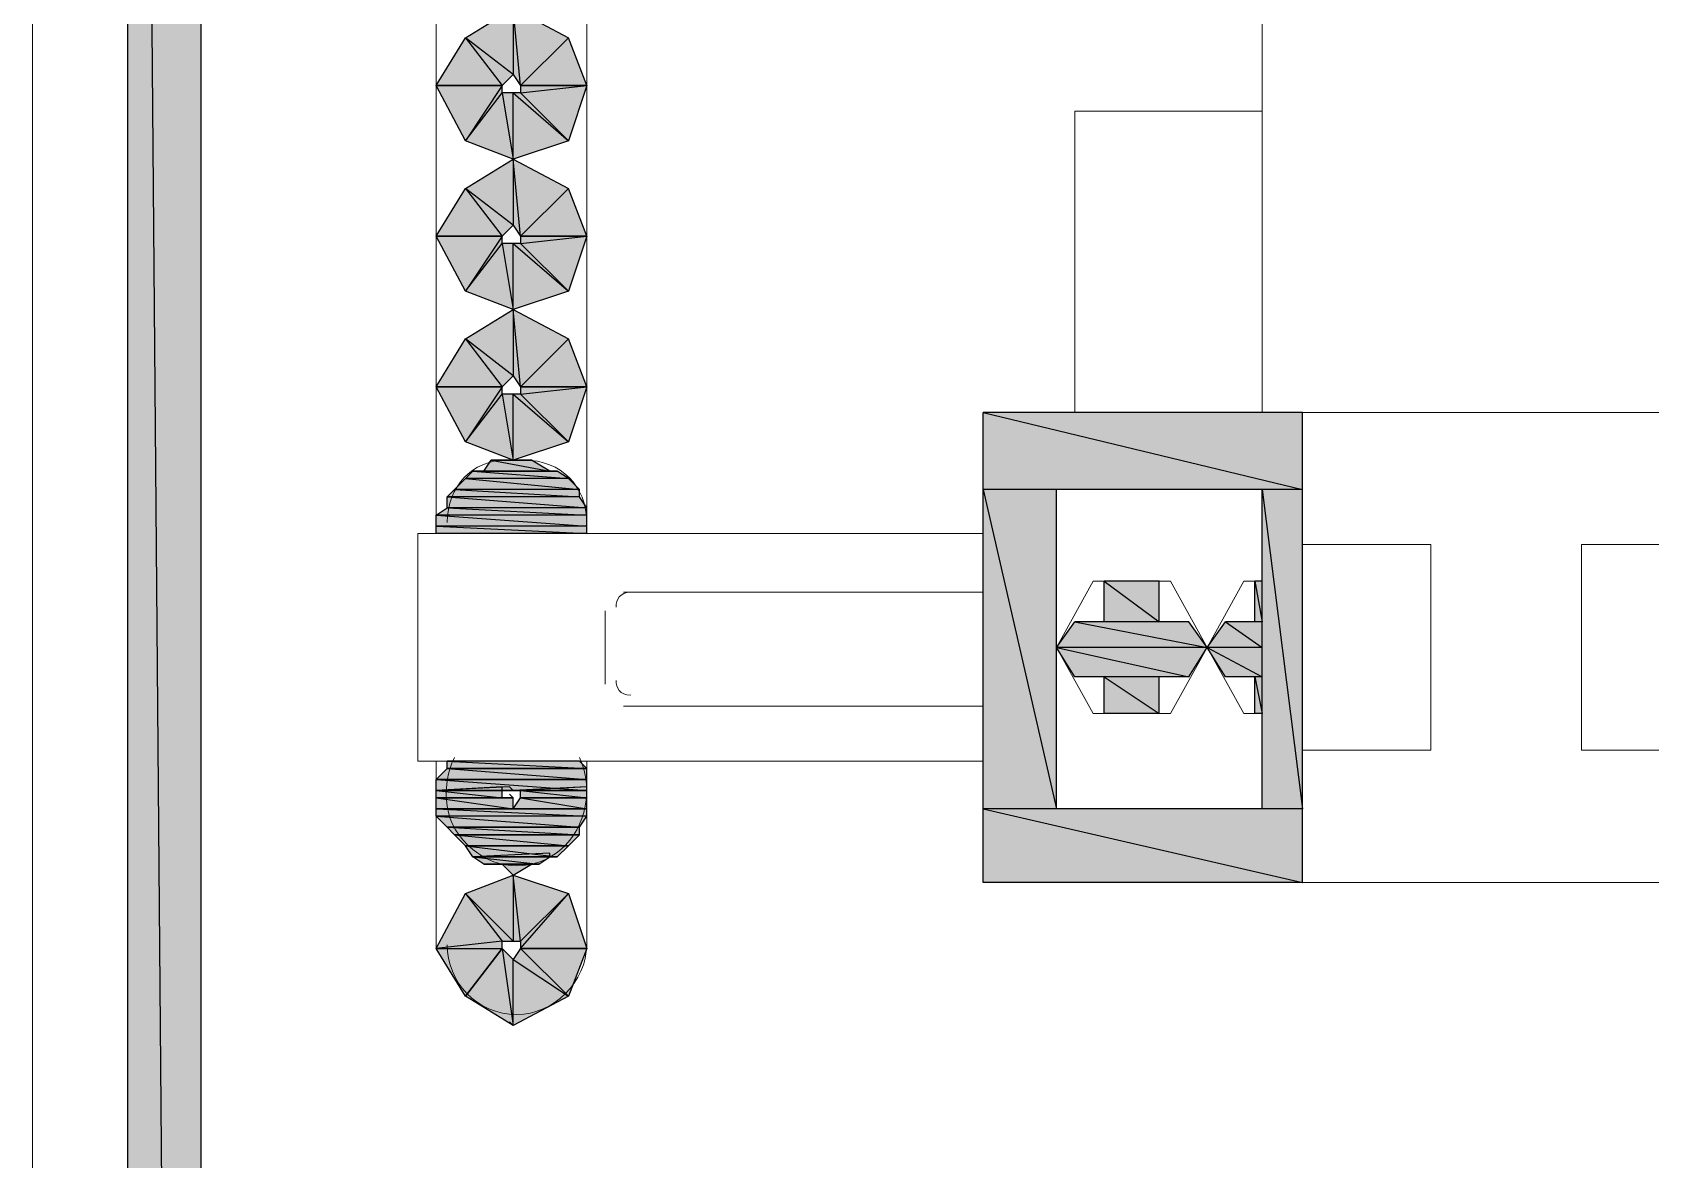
# Model space of a CAD drawing. Header units: millimetres. Extents: x 50 to 186, y -32 to 33.
# Drawn here: x 112.392 to 113.007, y -14.921 to -14.493 of the extents above; entities that cross this region are included whole.
import ezdxf

# ---------------------------------------------------------------- set-up
doc = ezdxf.new("R2010")
doc.units = ezdxf.units.MM
doc.layers.add('Prumada Eletrica', color=40, linetype='Continuous', lineweight=30)

msp = doc.modelspace()

# ---------------------------------------------------------------- hatches: boundary and pattern name
at = {"layer": 'Prumada Eletrica', "true_color": 0x000007}
h = msp.add_hatch(color=7, dxfattribs=at)
h.paths.add_polyline_path([(112.45599, -13.39693), (112.42805, -13.39693), (112.45599, -16.73937)])
h.paths.add_polyline_path([(112.42805, -13.39693), (112.45599, -16.73937), (112.42805, -16.73937)])
h = msp.add_hatch(color=7, dxfattribs=at)
h.paths.add_polyline_path([(112.60265, -14.51294), (112.59567, -14.49478), (112.57751, -14.51294)])
h.paths.add_polyline_path([(112.59567, -14.49478), (112.57751, -14.51294), (112.57471, -14.48361)])
h.paths.add_polyline_path([(112.57751, -14.51294), (112.57471, -14.48361), (112.57471, -14.50875)])
h.paths.add_polyline_path([(112.57471, -14.48361), (112.57471, -14.50875), (112.55656, -14.49478)])
h.paths.add_polyline_path([(112.57471, -14.50875), (112.55656, -14.49478), (112.57052, -14.51294)])
h.paths.add_polyline_path([(112.55656, -14.49478), (112.57052, -14.51294), (112.54538, -14.51294)])
h = msp.add_hatch(color=7, dxfattribs=at)
h.paths.add_polyline_path([(112.54538, -14.51294), (112.57052, -14.51294), (112.55656, -14.53389)])
h.paths.add_polyline_path([(112.57052, -14.51294), (112.55656, -14.53389), (112.57052, -14.51573)])
h.paths.add_polyline_path([(112.55656, -14.53389), (112.57052, -14.51573), (112.57471, -14.54087)])
h.paths.add_polyline_path([(112.57052, -14.51573), (112.57471, -14.54087), (112.57471, -14.51573)])
h.paths.add_polyline_path([(112.57471, -14.54087), (112.57471, -14.51573), (112.59567, -14.53389)])
h.paths.add_polyline_path([(112.57471, -14.51573), (112.59567, -14.53389), (112.57751, -14.51573)])
h.paths.add_polyline_path([(112.59567, -14.53389), (112.57751, -14.51573), (112.60265, -14.51294)])
h.paths.add_polyline_path([(112.57751, -14.51573), (112.60265, -14.51294), (112.57751, -14.51294)])
h = msp.add_hatch(color=7, dxfattribs=at)
h.paths.add_polyline_path([(112.60265, -14.5702), (112.59567, -14.55205), (112.57751, -14.5702)])
h.paths.add_polyline_path([(112.59567, -14.55205), (112.57751, -14.5702), (112.57471, -14.54087)])
h.paths.add_polyline_path([(112.57751, -14.5702), (112.57471, -14.54087), (112.57471, -14.56601)])
h.paths.add_polyline_path([(112.57471, -14.54087), (112.57471, -14.56601), (112.55656, -14.55205)])
h.paths.add_polyline_path([(112.57471, -14.56601), (112.55656, -14.55205), (112.57052, -14.5702)])
h.paths.add_polyline_path([(112.55656, -14.55205), (112.57052, -14.5702), (112.54538, -14.5702)])
h = msp.add_hatch(color=7, dxfattribs=at)
h.paths.add_polyline_path([(112.54538, -14.5702), (112.57052, -14.5702), (112.55656, -14.59116)])
h.paths.add_polyline_path([(112.57052, -14.5702), (112.55656, -14.59116), (112.57052, -14.573)])
h.paths.add_polyline_path([(112.55656, -14.59116), (112.57052, -14.573), (112.57471, -14.59814)])
h.paths.add_polyline_path([(112.57052, -14.573), (112.57471, -14.59814), (112.57471, -14.573)])
h.paths.add_polyline_path([(112.57471, -14.59814), (112.57471, -14.573), (112.59567, -14.59116)])
h.paths.add_polyline_path([(112.57471, -14.573), (112.59567, -14.59116), (112.57751, -14.573)])
h.paths.add_polyline_path([(112.59567, -14.59116), (112.57751, -14.573), (112.60265, -14.5702)])
h.paths.add_polyline_path([(112.57751, -14.573), (112.60265, -14.5702), (112.57751, -14.5702)])
h = msp.add_hatch(color=7, dxfattribs=at)
h.paths.add_polyline_path([(112.60265, -14.62747), (112.59567, -14.60931), (112.57751, -14.62747)])
h.paths.add_polyline_path([(112.59567, -14.60931), (112.57751, -14.62747), (112.57471, -14.59814)])
h.paths.add_polyline_path([(112.57751, -14.62747), (112.57471, -14.59814), (112.57471, -14.62328)])
h.paths.add_polyline_path([(112.57471, -14.59814), (112.57471, -14.62328), (112.55656, -14.60931)])
h.paths.add_polyline_path([(112.57471, -14.62328), (112.55656, -14.60931), (112.57052, -14.62747)])
h.paths.add_polyline_path([(112.55656, -14.60931), (112.57052, -14.62747), (112.54538, -14.62747)])
h = msp.add_hatch(color=7, dxfattribs=at)
h.paths.add_polyline_path([(112.54538, -14.62747), (112.57052, -14.62747), (112.55656, -14.64842)])
h.paths.add_polyline_path([(112.57052, -14.62747), (112.55656, -14.64842), (112.57052, -14.63027)])
h.paths.add_polyline_path([(112.55656, -14.64842), (112.57052, -14.63027), (112.57471, -14.65541)])
h.paths.add_polyline_path([(112.57052, -14.63027), (112.57471, -14.65541), (112.57471, -14.63027)])
h.paths.add_polyline_path([(112.57471, -14.65541), (112.57471, -14.63027), (112.59567, -14.64842)])
h.paths.add_polyline_path([(112.57471, -14.63027), (112.59567, -14.64842), (112.57751, -14.63027)])
h.paths.add_polyline_path([(112.59567, -14.64842), (112.57751, -14.63027), (112.60265, -14.62747)])
h.paths.add_polyline_path([(112.57751, -14.63027), (112.60265, -14.62747), (112.57751, -14.62747)])
h = msp.add_hatch(color=7, dxfattribs=at)
h.paths.add_polyline_path([(112.87502, -14.63725), (112.7535, -14.63725), (112.87502, -14.66658)])
h.paths.add_polyline_path([(112.7535, -14.63725), (112.87502, -14.66658), (112.7535, -14.66658)])
h = msp.add_hatch(color=7, dxfattribs=at)
h.paths.add_polyline_path([(112.59147, -14.6596), (112.55935, -14.6596), (112.59567, -14.66239)])
h.paths.add_polyline_path([(112.55935, -14.6596), (112.59567, -14.66239), (112.55656, -14.66239)])
h = msp.add_hatch(color=7, dxfattribs=at)
h.paths.add_polyline_path([(112.5817, -14.65541), (112.56633, -14.65541), (112.58868, -14.6596)])
h.paths.add_polyline_path([(112.56633, -14.65541), (112.58868, -14.6596), (112.56354, -14.6596)])
h = msp.add_hatch(color=7, dxfattribs=at)
h.paths.add_polyline_path([(112.59986, -14.66658), (112.55237, -14.66658), (112.59986, -14.66937)])
h.paths.add_polyline_path([(112.55237, -14.66658), (112.59986, -14.66937), (112.54957, -14.66937)])
h = msp.add_hatch(color=7, dxfattribs=at)
h.paths.add_polyline_path([(112.59567, -14.66239), (112.55656, -14.66239), (112.59986, -14.66658)])
h.paths.add_polyline_path([(112.55656, -14.66239), (112.59986, -14.66658), (112.55237, -14.66658)])
h = msp.add_hatch(color=7, dxfattribs=at)
h.paths.add_polyline_path([(112.78143, -14.66658), (112.7535, -14.66658), (112.78143, -14.7881)])
h.paths.add_polyline_path([(112.7535, -14.66658), (112.78143, -14.7881), (112.7535, -14.7881)])
h = msp.add_hatch(color=7, dxfattribs=at)
h.paths.add_polyline_path([(112.87502, -14.66658), (112.85965, -14.66658), (112.87502, -14.7881)])
h.paths.add_polyline_path([(112.85965, -14.66658), (112.87502, -14.7881), (112.85965, -14.7881)])
h = msp.add_hatch(color=7, dxfattribs=at)
h.paths.add_polyline_path([(112.59986, -14.66937), (112.54957, -14.66937), (112.60265, -14.67356)])
h.paths.add_polyline_path([(112.54957, -14.66937), (112.60265, -14.67356), (112.54957, -14.67356)])
h = msp.add_hatch(color=7, dxfattribs=at)
h.paths.add_polyline_path([(112.60265, -14.67356), (112.54957, -14.67356), (112.60265, -14.67636)])
h.paths.add_polyline_path([(112.54957, -14.67356), (112.60265, -14.67636), (112.54538, -14.67636)])
h = msp.add_hatch(color=7, dxfattribs=at)
h.paths.add_polyline_path([(112.60265, -14.67636), (112.54538, -14.67636), (112.60265, -14.68055)])
h.paths.add_polyline_path([(112.54538, -14.67636), (112.60265, -14.68055), (112.54538, -14.68055)])
h = msp.add_hatch(color=7, dxfattribs=at)
h.paths.add_polyline_path([(112.60265, -14.68055), (112.54538, -14.68055), (112.60265, -14.68334)])
h.paths.add_polyline_path([(112.54538, -14.68055), (112.60265, -14.68334), (112.54538, -14.68334)])
h = msp.add_hatch(color=7, dxfattribs=at)
h.paths.add_polyline_path([(112.82054, -14.7015), (112.79959, -14.7015), (112.82054, -14.71686)])
h.paths.add_polyline_path([(112.79959, -14.7015), (112.82054, -14.71686), (112.79959, -14.71686)])
h = msp.add_hatch(color=7, dxfattribs=at)
h.paths.add_polyline_path([(112.85965, -14.7015), (112.85686, -14.7015), (112.85965, -14.71686)])
h.paths.add_polyline_path([(112.85686, -14.7015), (112.85965, -14.71686), (112.85686, -14.71686)])
h = msp.add_hatch(color=7, dxfattribs=at)
h.paths.add_polyline_path([(112.83172, -14.71686), (112.78842, -14.71686), (112.8387, -14.72664)])
h.paths.add_polyline_path([(112.78842, -14.71686), (112.8387, -14.72664), (112.78143, -14.72664)])
h = msp.add_hatch(color=7, dxfattribs=at)
h.paths.add_polyline_path([(112.85965, -14.71686), (112.84568, -14.71686), (112.85965, -14.72664)])
h.paths.add_polyline_path([(112.84568, -14.71686), (112.85965, -14.72664), (112.8387, -14.72664)])
h = msp.add_hatch(color=7, dxfattribs=at)
h.paths.add_polyline_path([(112.8387, -14.72664), (112.78143, -14.72664), (112.83172, -14.73782)])
h.paths.add_polyline_path([(112.78143, -14.72664), (112.83172, -14.73782), (112.78842, -14.73782)])
h = msp.add_hatch(color=7, dxfattribs=at)
h.paths.add_polyline_path([(112.85965, -14.72664), (112.8387, -14.72664), (112.85965, -14.73782)])
h.paths.add_polyline_path([(112.8387, -14.72664), (112.85965, -14.73782), (112.84568, -14.73782)])
h = msp.add_hatch(color=7, dxfattribs=at)
h.paths.add_polyline_path([(112.82054, -14.73782), (112.79959, -14.73782), (112.82054, -14.75178)])
h.paths.add_polyline_path([(112.79959, -14.73782), (112.82054, -14.75178), (112.79959, -14.75178)])
h = msp.add_hatch(color=7, dxfattribs=at)
h.paths.add_polyline_path([(112.85965, -14.73782), (112.85686, -14.73782), (112.85965, -14.75178)])
h.paths.add_polyline_path([(112.85686, -14.73782), (112.85965, -14.75178), (112.85686, -14.75178)])
h = msp.add_hatch(color=7, dxfattribs=at)
h.paths.add_polyline_path([(112.59986, -14.76994), (112.54957, -14.76994), (112.60265, -14.77273)])
h.paths.add_polyline_path([(112.54957, -14.76994), (112.60265, -14.77273), (112.54957, -14.77273)])
h.paths.add_polyline_path([(112.60265, -14.77273), (112.54957, -14.77273)])
h.paths.add_polyline_path([(112.54957, -14.77273), (112.60265, -14.77273)])
h = msp.add_hatch(color=7, dxfattribs=at)
h.paths.add_polyline_path([(112.60265, -14.77273), (112.54957, -14.77273), (112.60265, -14.77692)])
h.paths.add_polyline_path([(112.54957, -14.77273), (112.60265, -14.77692), (112.54538, -14.77692)])
h.paths.add_polyline_path([(112.60265, -14.77692), (112.54538, -14.77692)])
h.paths.add_polyline_path([(112.54538, -14.77692), (112.60265, -14.77692)])
h = msp.add_hatch(color=7, dxfattribs=at)
h.paths.add_polyline_path([(112.60265, -14.77692), (112.54538, -14.77692), (112.60265, -14.78111)])
h.paths.add_polyline_path([(112.54538, -14.77692), (112.60265, -14.78111), (112.54538, -14.78111)])
h = msp.add_hatch(color=7, dxfattribs=at)
h.paths.add_polyline_path([(112.54538, -14.78111), (112.57471, -14.78111), (112.57332, -14.77972)])
h.paths.add_polyline_path([(112.57471, -14.78111), (112.57332, -14.77972), (112.54538, -14.78111)])
h = msp.add_hatch(color=7, dxfattribs=at)
h.paths.add_polyline_path([(112.54538, -14.78111), (112.57471, -14.78111), (112.57332, -14.77972)])
h.paths.add_polyline_path([(112.57471, -14.78111), (112.57332, -14.77972), (112.54538, -14.78111)])
h = msp.add_hatch(color=7, dxfattribs=at)
h.paths.add_polyline_path([(112.54538, -14.78111), (112.57471, -14.78111), (112.57332, -14.77972)])
h.paths.add_polyline_path([(112.57471, -14.78111), (112.57332, -14.77972), (112.54538, -14.78111)])
h = msp.add_hatch(color=7, dxfattribs=at)
h.paths.add_polyline_path([(112.57052, -14.78111), (112.57052, -14.77972), (112.54538, -14.78111)])
h.paths.add_polyline_path([(112.57052, -14.78111), (112.54538, -14.78111), (112.57471, -14.78111)])
h = msp.add_hatch(color=7, dxfattribs=at)
h.paths.add_polyline_path([(112.54538, -14.78111), (112.57052, -14.78111), (112.57052, -14.77972)])
h.paths.add_polyline_path([(112.57052, -14.78111), (112.57052, -14.77972), (112.54538, -14.78111)])
h = msp.add_hatch(color=7, dxfattribs=at)
h.paths.add_polyline_path([(112.54538, -14.78111), (112.57052, -14.78111), (112.57052, -14.77972)])
h.paths.add_polyline_path([(112.57052, -14.78111), (112.57052, -14.77972), (112.54538, -14.78111)])
h.paths.add_polyline_path([(112.57052, -14.78111), (112.54538, -14.78111)])
h.paths.add_polyline_path([(112.54538, -14.78111), (112.57052, -14.78111), (112.57052, -14.77972)])
h = msp.add_hatch(color=7, dxfattribs=at)
h.paths.add_polyline_path([(112.54538, -14.78111), (112.57052, -14.78111), (112.57052, -14.77972)])
h.paths.add_polyline_path([(112.57052, -14.78111), (112.57052, -14.77972), (112.54538, -14.78111)])
h = msp.add_hatch(color=7, dxfattribs=at)
h.paths.add_polyline_path([(112.57052, -14.78111), (112.54538, -14.78111), (112.57052, -14.78391)])
h.paths.add_polyline_path([(112.54538, -14.78111), (112.57052, -14.78391), (112.54538, -14.78391)])
h = msp.add_hatch(color=7, dxfattribs=at)
h.paths.add_polyline_path([(112.57471, -14.78111), (112.60265, -14.78111), (112.60265, -14.77972)])
h.paths.add_polyline_path([(112.60265, -14.78111), (112.60265, -14.77972), (112.57471, -14.78111)])
h = msp.add_hatch(color=7, dxfattribs=at)
h.paths.add_polyline_path([(112.57751, -14.78111), (112.60265, -14.78111), (112.60265, -14.77972)])
h.paths.add_polyline_path([(112.60265, -14.78111), (112.60265, -14.77972), (112.57751, -14.78111)])
h = msp.add_hatch(color=7, dxfattribs=at)
h.paths.add_polyline_path([(112.57751, -14.78111), (112.60265, -14.78111), (112.60265, -14.77972)])
h.paths.add_polyline_path([(112.60265, -14.78111), (112.60265, -14.77972), (112.57751, -14.78111)])
h = msp.add_hatch(color=7, dxfattribs=at)
h.paths.add_polyline_path([(112.57751, -14.78111), (112.60265, -14.78111), (112.60265, -14.77972)])
h.paths.add_polyline_path([(112.60265, -14.78111), (112.60265, -14.77972), (112.57751, -14.78111)])
h = msp.add_hatch(color=7, dxfattribs=at)
h.paths.add_polyline_path([(112.57751, -14.78111), (112.60265, -14.78111), (112.60265, -14.77972)])
h.paths.add_polyline_path([(112.60265, -14.78111), (112.60265, -14.77972), (112.57751, -14.78111)])
h = msp.add_hatch(color=7, dxfattribs=at)
h.paths.add_polyline_path([(112.57751, -14.78111), (112.60265, -14.78111), (112.60265, -14.77972)])
h.paths.add_polyline_path([(112.60265, -14.78111), (112.60265, -14.77972), (112.57751, -14.78111)])
h = msp.add_hatch(color=7, dxfattribs=at)
h.paths.add_polyline_path([(112.60265, -14.78111), (112.57751, -14.78111), (112.60265, -14.78391)])
h.paths.add_polyline_path([(112.57751, -14.78111), (112.60265, -14.78391), (112.57751, -14.78391)])
h = msp.add_hatch(color=7, dxfattribs=at)
h.paths.add_polyline_path([(112.57471, -14.78391), (112.57332, -14.78391), (112.54538, -14.78391)])
h.paths.add_polyline_path([(112.57471, -14.78391), (112.54538, -14.78391), (112.57052, -14.78391)])
h = msp.add_hatch(color=7, dxfattribs=at)
h.paths.add_polyline_path([(112.54538, -14.78391), (112.57471, -14.78391), (112.57332, -14.78391)])
h.paths.add_polyline_path([(112.57471, -14.78391), (112.57332, -14.78391), (112.54538, -14.78391)])
h = msp.add_hatch(color=7, dxfattribs=at)
h.paths.add_polyline_path([(112.57471, -14.78391), (112.54538, -14.78391), (112.57471, -14.7881)])
h.paths.add_polyline_path([(112.54538, -14.78391), (112.57471, -14.7881), (112.54538, -14.7881)])
h = msp.add_hatch(color=7, dxfattribs=at)
h.paths.add_polyline_path([(112.54538, -14.7881), (112.57471, -14.7881), (112.57332, -14.7881)])
h.paths.add_polyline_path([(112.57471, -14.7881), (112.57332, -14.7881), (112.54538, -14.7881)])
h = msp.add_hatch(color=7, dxfattribs=at)
h.paths.add_polyline_path([(112.60265, -14.7881), (112.54538, -14.7881), (112.60265, -14.79089)])
h.paths.add_polyline_path([(112.54538, -14.7881), (112.60265, -14.79089), (112.54538, -14.79089)])
h = msp.add_hatch(color=7, dxfattribs=at)
h.paths.add_polyline_path([(112.60265, -14.78391), (112.57751, -14.78391), (112.60265, -14.7881)])
h.paths.add_polyline_path([(112.57751, -14.78391), (112.60265, -14.7881), (112.57471, -14.7881)])
h = msp.add_hatch(color=7, dxfattribs=at)
h.paths.add_polyline_path([(112.87502, -14.7881), (112.7535, -14.7881), (112.87502, -14.81603)])
h.paths.add_polyline_path([(112.7535, -14.7881), (112.87502, -14.81603), (112.7535, -14.81603)])
h = msp.add_hatch(color=7, dxfattribs=at)
h.paths.add_polyline_path([(112.60265, -14.79089), (112.54538, -14.79089), (112.59986, -14.79508)])
h.paths.add_polyline_path([(112.54538, -14.79089), (112.59986, -14.79508), (112.54957, -14.79508)])
h.paths.add_polyline_path([(112.59986, -14.79508), (112.54957, -14.79508)])
h.paths.add_polyline_path([(112.54957, -14.79508), (112.59986, -14.79508), (112.59846, -14.79508)])
h = msp.add_hatch(color=7, dxfattribs=at)
h.paths.add_polyline_path([(112.59986, -14.79508), (112.54957, -14.79508), (112.59986, -14.79788)])
h.paths.add_polyline_path([(112.54957, -14.79508), (112.59986, -14.79788), (112.55237, -14.79788)])
h.paths.add_polyline_path([(112.59986, -14.79788), (112.55237, -14.79788)])
h.paths.add_polyline_path([(112.55237, -14.79788), (112.59986, -14.79788), (112.59846, -14.79788)])
h = msp.add_hatch(color=7, dxfattribs=at)
h.paths.add_polyline_path([(112.59986, -14.79788), (112.55237, -14.79788), (112.59567, -14.80207)])
h.paths.add_polyline_path([(112.55237, -14.79788), (112.59567, -14.80207), (112.55656, -14.80207)])
h.paths.add_polyline_path([(112.59567, -14.80207), (112.55656, -14.80207)])
h.paths.add_polyline_path([(112.55656, -14.80207), (112.59567, -14.80207)])
h = msp.add_hatch(color=7, dxfattribs=at)
h.paths.add_polyline_path([(112.59567, -14.80207), (112.55656, -14.80207), (112.59147, -14.80626)])
h.paths.add_polyline_path([(112.55656, -14.80207), (112.59147, -14.80626), (112.55935, -14.80626)])
h = msp.add_hatch(color=7, dxfattribs=at)
h.paths.add_polyline_path([(112.58868, -14.80626), (112.58868, -14.80486), (112.55935, -14.80626)])
h.paths.add_polyline_path([(112.58868, -14.80626), (112.55935, -14.80626), (112.59147, -14.80626)])
h = msp.add_hatch(color=7, dxfattribs=at)
h.paths.add_polyline_path([(112.58868, -14.80626), (112.55935, -14.80626), (112.58449, -14.80905)])
h.paths.add_polyline_path([(112.55935, -14.80626), (112.58449, -14.80905), (112.56354, -14.80905)])
h.paths.add_polyline_path([(112.58449, -14.80905), (112.56354, -14.80905)])
h.paths.add_polyline_path([(112.56354, -14.80905), (112.58449, -14.80905)])
h = msp.add_hatch(color=7, dxfattribs=at)
h.paths.add_polyline_path([(112.60265, -14.84118), (112.57751, -14.84118), (112.59567, -14.82022)])
h.paths.add_polyline_path([(112.57751, -14.84118), (112.59567, -14.82022), (112.57751, -14.83838)])
h.paths.add_polyline_path([(112.59567, -14.82022), (112.57751, -14.83838), (112.57471, -14.81324)])
h.paths.add_polyline_path([(112.57751, -14.83838), (112.57471, -14.81324), (112.57471, -14.83838)])
h.paths.add_polyline_path([(112.57471, -14.81324), (112.57471, -14.83838), (112.55656, -14.82022)])
h.paths.add_polyline_path([(112.57471, -14.83838), (112.55656, -14.82022), (112.57052, -14.83838)])
h.paths.add_polyline_path([(112.55656, -14.82022), (112.57052, -14.83838), (112.54538, -14.84118)])
h.paths.add_polyline_path([(112.57052, -14.83838), (112.54538, -14.84118), (112.57052, -14.84118)])
h.paths.add_polyline_path([(112.54538, -14.84118), (112.57052, -14.84118), (112.55656, -14.85933)])
h = msp.add_hatch(color=7, dxfattribs=at)
h.paths.add_polyline_path([(112.58449, -14.80905), (112.56354, -14.80905), (112.5817, -14.80905)])
h.paths.add_polyline_path([(112.56354, -14.80905), (112.5817, -14.80905), (112.57052, -14.80905)])
h.paths.add_polyline_path([(112.5817, -14.80905), (112.57052, -14.80905), (112.57471, -14.81324)])
h = msp.add_hatch(color=7, dxfattribs=at)
h.paths.add_polyline_path([(112.55656, -14.85933), (112.57052, -14.84118), (112.57471, -14.87051)])
h.paths.add_polyline_path([(112.57052, -14.84118), (112.57471, -14.87051), (112.57471, -14.84537)])
h.paths.add_polyline_path([(112.57471, -14.87051), (112.57471, -14.84537), (112.59567, -14.85933)])
h.paths.add_polyline_path([(112.57471, -14.84537), (112.59567, -14.85933), (112.57751, -14.84118)])
h.paths.add_polyline_path([(112.59567, -14.85933), (112.57751, -14.84118), (112.60265, -14.84118)])

# ---------------------------------------------------------------- linework, layer by layer
at = {"layer": 'Prumada Eletrica', "color": 7, "linetype": 'Continuous', "lineweight": 20, "true_color": 0x000007}
for points in [[(112.39174, -13.03237), (114.24803, -13.03237), (114.24803, -16.73937), (112.39174, -16.73937)], [(113.32198, -14.63725), (113.89325, -14.63725), (113.89325, -14.81603), (112.7535, -14.81603), (112.7535, -14.63725)], [(112.87502, -14.76575), (112.9239, -14.76575), (112.9239, -14.68753), (112.87502, -14.68753)], [(112.98117, -14.76575), (113.03145, -14.76575), (113.03145, -14.68753), (112.98117, -14.68753)], [(112.7954, -14.7015), (112.78143, -14.72664), (112.7954, -14.75178), (112.82473, -14.75178), (112.8387, -14.72664), (112.82473, -14.7015)]]:
    msp.add_lwpolyline(points, close=True, dxfattribs=at)
for points in [[(112.45599, -16.73937), (112.45599, -13.18183), (112.45599, -13.18183)], [(114.24803, -13.26144), (114.24803, -16.73937), (112.39174, -16.73937), (112.39174, -13.26144)], [(112.42805, -13.39693), (112.42805, -16.73937), (112.45599, -16.73937), (112.41269, -16.73937)], [(112.54538, -14.68334), (112.54538, -13.77545), (112.54538, -13.77545)], [(112.60265, -13.77545), (112.60265, -14.68334), (112.60265, -14.68334)], [(112.85965, -14.63725), (112.85965, -14.29085), (112.85965, -14.29085)], [(112.78842, -14.63725), (112.78842, -14.52271), (112.85965, -14.52271)], [(112.87502, -14.63725), (112.87502, -14.81603), (112.87502, -14.81603)], [(112.57751, -14.65541), (112.57471, -14.65541), (112.57052, -14.65541)], [(112.85965, -14.66658), (112.78143, -14.66658), (112.78143, -14.7881), (112.85965, -14.7881)], [(112.85965, -14.66658), (112.85965, -14.7881), (112.85965, -14.7881)], [(112.7535, -14.68334), (112.5384, -14.68334), (112.5384, -14.76994), (112.7535, -14.76994)], [(112.5384, -14.68334), (112.64595, -14.68334), (112.64595, -14.68334)], [(112.54538, -14.68055), (112.54538, -14.68334), (112.54538, -14.68334)], [(112.60265, -14.68334), (112.60265, -14.68055), (112.60265, -14.68055)], [(112.79959, -14.7015), (112.79959, -14.71686), (112.79959, -14.71686)], [(112.82054, -14.7015), (112.82054, -14.71686), (112.82054, -14.71686)], [(112.85965, -14.7015), (112.85267, -14.7015), (112.8387, -14.72664), (112.85267, -14.75178), (112.85965, -14.75178)], [(112.85267, -14.7015), (112.85686, -14.7015), (112.85686, -14.71686)], [(112.61662, -14.70569), (112.7535, -14.70569), (112.7535, -14.70569)], [(112.60963, -14.74061), (112.60963, -14.71267), (112.60963, -14.71267)], [(112.78842, -14.71686), (112.79959, -14.71686), (112.79959, -14.71686)], [(112.82054, -14.71686), (112.83172, -14.71686), (112.83172, -14.71686)], [(112.84568, -14.71686), (112.85686, -14.71686), (112.85686, -14.71686)], [(112.78842, -14.73782), (112.79959, -14.73782), (112.79959, -14.73782)], [(112.79959, -14.73782), (112.79959, -14.75178), (112.79959, -14.75178)], [(112.82054, -14.73782), (112.82054, -14.75178), (112.82054, -14.75178)], [(112.82054, -14.73782), (112.83172, -14.73782), (112.83172, -14.73782)], [(112.84568, -14.73782), (112.85686, -14.73782), (112.85686, -14.73782)], [(112.85686, -14.73782), (112.85686, -14.75178), (112.85686, -14.75178)], [(112.7535, -14.74899), (112.61662, -14.74899), (112.61662, -14.74899)], [(112.54538, -14.84118), (112.54538, -14.76994), (112.54538, -14.76994)], [(112.60265, -14.76994), (112.60265, -14.84118), (112.60265, -14.84118)], [(112.57471, -14.78391), (112.57332, -14.78251), (112.57332, -14.78251)], [(112.57471, -14.87051), (112.57332, -14.86911), (112.57332, -14.86911)]]:
    msp.add_lwpolyline(points, dxfattribs=at)
at = {"layer": 'Prumada Eletrica', "color": 7, "linetype": 'Continuous', "lineweight": -2, "true_color": 0x000007}
for points in [[(112.45599, -13.39693), (112.42805, -13.39693), (112.45599, -16.73937)], [(112.42805, -13.39693), (112.45599, -16.73937), (112.42805, -16.73937)], [(112.57471, -14.48361), (112.57471, -14.50875), (112.55656, -14.49478)], [(112.59567, -14.49478), (112.57751, -14.51294), (112.57471, -14.48361)], [(112.57751, -14.51294), (112.57471, -14.48361), (112.57471, -14.50875)], [(112.55656, -14.49478), (112.57052, -14.51294), (112.54538, -14.51294)], [(112.57471, -14.50875), (112.55656, -14.49478), (112.57052, -14.51294)], [(112.60265, -14.51294), (112.59567, -14.49478), (112.57751, -14.51294)], [(112.54538, -14.51294), (112.57052, -14.51294), (112.55656, -14.53389)], [(112.57052, -14.51294), (112.55656, -14.53389), (112.57052, -14.51573)], [(112.59567, -14.53389), (112.57751, -14.51573), (112.60265, -14.51294)], [(112.57751, -14.51573), (112.60265, -14.51294), (112.57751, -14.51294)], [(112.55656, -14.53389), (112.57052, -14.51573), (112.57471, -14.54087)], [(112.57052, -14.51573), (112.57471, -14.54087), (112.57471, -14.51573)], [(112.57471, -14.54087), (112.57471, -14.51573), (112.59567, -14.53389)], [(112.57471, -14.51573), (112.59567, -14.53389), (112.57751, -14.51573)], [(112.57471, -14.54087), (112.57471, -14.56601), (112.55656, -14.55205)], [(112.59567, -14.55205), (112.57751, -14.5702), (112.57471, -14.54087)], [(112.57751, -14.5702), (112.57471, -14.54087), (112.57471, -14.56601)], [(112.55656, -14.55205), (112.57052, -14.5702), (112.54538, -14.5702)], [(112.57471, -14.56601), (112.55656, -14.55205), (112.57052, -14.5702)], [(112.60265, -14.5702), (112.59567, -14.55205), (112.57751, -14.5702)], [(112.54538, -14.5702), (112.57052, -14.5702), (112.55656, -14.59116)], [(112.57052, -14.5702), (112.55656, -14.59116), (112.57052, -14.573)], [(112.55656, -14.59116), (112.57052, -14.573), (112.57471, -14.59814)], [(112.57052, -14.573), (112.57471, -14.59814), (112.57471, -14.573)], [(112.57471, -14.59814), (112.57471, -14.573), (112.59567, -14.59116)], [(112.57471, -14.573), (112.59567, -14.59116), (112.57751, -14.573)], [(112.59567, -14.59116), (112.57751, -14.573), (112.60265, -14.5702)], [(112.57751, -14.573), (112.60265, -14.5702), (112.57751, -14.5702)], [(112.57471, -14.59814), (112.57471, -14.62328), (112.55656, -14.60931)], [(112.59567, -14.60931), (112.57751, -14.62747), (112.57471, -14.59814)], [(112.57751, -14.62747), (112.57471, -14.59814), (112.57471, -14.62328)], [(112.55656, -14.60931), (112.57052, -14.62747), (112.54538, -14.62747)], [(112.57471, -14.62328), (112.55656, -14.60931), (112.57052, -14.62747)], [(112.60265, -14.62747), (112.59567, -14.60931), (112.57751, -14.62747)], [(112.54538, -14.62747), (112.57052, -14.62747), (112.55656, -14.64842)], [(112.57052, -14.62747), (112.55656, -14.64842), (112.57052, -14.63027)], [(112.59567, -14.64842), (112.57751, -14.63027), (112.60265, -14.62747)], [(112.57751, -14.63027), (112.60265, -14.62747), (112.57751, -14.62747)], [(112.55656, -14.64842), (112.57052, -14.63027), (112.57471, -14.65541)], [(112.57052, -14.63027), (112.57471, -14.65541), (112.57471, -14.63027)], [(112.57471, -14.65541), (112.57471, -14.63027), (112.59567, -14.64842)], [(112.57471, -14.63027), (112.59567, -14.64842), (112.57751, -14.63027)], [(112.87502, -14.63725), (112.7535, -14.63725), (112.87502, -14.66658)], [(112.7535, -14.63725), (112.87502, -14.66658), (112.7535, -14.66658)], [(112.55935, -14.6596), (112.59567, -14.66239), (112.55656, -14.66239)], [(112.56354, -14.6596), (112.59147, -14.6596), (112.55935, -14.6596)], [(112.59147, -14.6596), (112.55935, -14.6596), (112.59567, -14.66239)], [(112.56633, -14.65541), (112.58868, -14.6596), (112.56354, -14.6596)], [(112.58868, -14.6596), (112.56354, -14.6596), (112.59147, -14.6596)], [(112.57052, -14.65541), (112.5817, -14.65541), (112.56633, -14.65541)], [(112.5817, -14.65541), (112.56633, -14.65541), (112.58868, -14.6596)], [(112.57751, -14.65541), (112.57052, -14.65541), (112.5817, -14.65541)], [(112.55237, -14.66658), (112.59986, -14.66937), (112.54957, -14.66937)], [(112.55656, -14.66239), (112.59986, -14.66658), (112.55237, -14.66658)], [(112.59986, -14.66658), (112.55237, -14.66658), (112.59986, -14.66937)], [(112.59567, -14.66239), (112.55656, -14.66239), (112.59986, -14.66658)], [(112.78143, -14.66658), (112.7535, -14.66658), (112.78143, -14.7881)], [(112.7535, -14.66658), (112.78143, -14.7881), (112.7535, -14.7881)], [(112.87502, -14.66658), (112.85965, -14.66658), (112.87502, -14.7881)], [(112.85965, -14.66658), (112.87502, -14.7881), (112.85965, -14.7881)], [(112.59986, -14.66937), (112.54957, -14.66937), (112.60265, -14.67356)], [(112.54957, -14.66937), (112.60265, -14.67356), (112.54957, -14.67356)], [(112.54957, -14.67356), (112.60265, -14.67636), (112.54538, -14.67636)], [(112.60265, -14.67636), (112.54538, -14.67636), (112.60265, -14.68055)], [(112.54538, -14.67636), (112.60265, -14.68055), (112.54538, -14.68055)], [(112.60265, -14.67356), (112.54957, -14.67356), (112.60265, -14.67636)], [(112.60265, -14.68055), (112.54538, -14.68055), (112.60265, -14.68334)], [(112.54538, -14.68055), (112.60265, -14.68334), (112.54538, -14.68334)], [(112.82054, -14.7015), (112.79959, -14.7015), (112.82054, -14.71686)], [(112.79959, -14.7015), (112.82054, -14.71686), (112.79959, -14.71686)], [(112.85965, -14.7015), (112.85686, -14.7015), (112.85965, -14.71686)], [(112.85686, -14.7015), (112.85965, -14.71686), (112.85686, -14.71686)], [(112.78842, -14.71686), (112.8387, -14.72664), (112.78143, -14.72664)], [(112.83172, -14.71686), (112.78842, -14.71686), (112.8387, -14.72664)], [(112.84568, -14.71686), (112.85965, -14.72664), (112.8387, -14.72664)], [(112.85965, -14.71686), (112.84568, -14.71686), (112.85965, -14.72664)], [(112.8387, -14.72664), (112.78143, -14.72664), (112.83172, -14.73782)], [(112.78143, -14.72664), (112.83172, -14.73782), (112.78842, -14.73782)], [(112.85965, -14.72664), (112.8387, -14.72664), (112.85965, -14.73782)], [(112.8387, -14.72664), (112.85965, -14.73782), (112.84568, -14.73782)], [(112.82054, -14.73782), (112.79959, -14.73782), (112.82054, -14.75178)], [(112.79959, -14.73782), (112.82054, -14.75178), (112.79959, -14.75178)], [(112.85965, -14.73782), (112.85686, -14.73782), (112.85965, -14.75178)], [(112.85686, -14.73782), (112.85965, -14.75178), (112.85686, -14.75178)], [(112.59986, -14.76994), (112.54957, -14.76994), (112.60265, -14.77273)], [(112.54957, -14.76994), (112.60265, -14.77273), (112.54957, -14.77273)], [(112.54957, -14.77273), (112.60265, -14.77692), (112.54538, -14.77692)], [(112.60265, -14.77692), (112.54538, -14.77692)], [(112.54538, -14.77692), (112.60265, -14.77692), (112.60265, -14.77692)], [(112.60265, -14.77692), (112.54538, -14.77692), (112.60265, -14.78111)], [(112.54538, -14.77692), (112.60265, -14.78111), (112.54538, -14.78111)], [(112.60265, -14.77273), (112.54957, -14.77273)], [(112.54957, -14.77273), (112.60265, -14.77273), (112.60265, -14.77273)], [(112.60265, -14.77273), (112.54957, -14.77273), (112.60265, -14.77692)], [(112.54538, -14.78111), (112.57471, -14.78111), (112.57332, -14.77972)], [(112.57471, -14.78111), (112.57332, -14.77972), (112.54538, -14.78111)], [(112.54538, -14.78111), (112.57471, -14.78111), (112.57332, -14.77972)], [(112.57471, -14.78111), (112.57332, -14.77972), (112.54538, -14.78111)], [(112.54538, -14.78111), (112.57471, -14.78111), (112.57332, -14.77972)], [(112.57471, -14.78111), (112.57332, -14.77972), (112.54538, -14.78111)], [(112.57052, -14.78111), (112.57052, -14.77972), (112.54538, -14.78111)], [(112.54538, -14.78111), (112.57052, -14.78111), (112.57052, -14.77972)], [(112.57052, -14.78111), (112.57052, -14.77972), (112.54538, -14.78111)], [(112.54538, -14.78111), (112.57052, -14.78111), (112.57052, -14.77972)], [(112.57052, -14.78111), (112.57052, -14.77972), (112.54538, -14.78111)], [(112.54538, -14.78111), (112.57052, -14.78111), (112.57052, -14.77972)], [(112.54538, -14.78111), (112.57052, -14.78111), (112.57052, -14.77972)], [(112.57052, -14.78111), (112.57052, -14.77972), (112.54538, -14.78111)], [(112.57052, -14.78111), (112.54538, -14.78111), (112.57471, -14.78111)], [(112.57052, -14.78111), (112.54538, -14.78111)], [(112.57052, -14.78111), (112.54538, -14.78111), (112.57052, -14.78391)], [(112.54538, -14.78111), (112.57052, -14.78391), (112.54538, -14.78391)], [(112.57471, -14.78111), (112.60265, -14.78111), (112.60265, -14.77972)], [(112.60265, -14.78111), (112.60265, -14.77972), (112.57471, -14.78111)], [(112.60265, -14.78111), (112.57471, -14.78111)], [(112.57471, -14.78111), (112.60265, -14.78111), (112.57751, -14.78111)], [(112.57751, -14.78111), (112.60265, -14.78111), (112.60265, -14.77972)], [(112.60265, -14.78111), (112.60265, -14.77972), (112.57751, -14.78111)], [(112.57751, -14.78111), (112.60265, -14.78111), (112.60265, -14.77972)], [(112.60265, -14.78111), (112.60265, -14.77972), (112.57751, -14.78111)], [(112.57751, -14.78111), (112.60265, -14.78111), (112.60265, -14.77972)], [(112.60265, -14.78111), (112.60265, -14.77972), (112.57751, -14.78111)], [(112.57751, -14.78111), (112.60265, -14.78111), (112.60265, -14.77972)], [(112.60265, -14.78111), (112.60265, -14.77972), (112.57751, -14.78111)], [(112.57751, -14.78111), (112.60265, -14.78111), (112.60265, -14.77972)], [(112.60265, -14.78111), (112.60265, -14.77972), (112.57751, -14.78111)], [(112.60265, -14.78111), (112.57751, -14.78111), (112.60265, -14.78391)], [(112.57751, -14.78111), (112.60265, -14.78391), (112.57751, -14.78391)], [(112.54538, -14.78391), (112.57052, -14.78391), (112.57052, -14.78391)], [(112.57052, -14.78391), (112.57052, -14.78391), (112.54538, -14.78391)], [(112.57052, -14.78391), (112.54538, -14.78391)], [(112.54538, -14.78391), (112.57052, -14.78391), (112.57052, -14.78391)], [(112.54538, -14.78391), (112.57052, -14.78391), (112.57052, -14.78391)], [(112.57052, -14.78391), (112.57052, -14.78391), (112.54538, -14.78391)], [(112.54538, -14.78391), (112.57052, -14.78391), (112.57052, -14.78391)], [(112.57052, -14.78391), (112.57052, -14.78391), (112.54538, -14.78391)], [(112.54538, -14.78391), (112.57052, -14.78391), (112.57052, -14.78391)], [(112.57052, -14.78391), (112.57052, -14.78391), (112.54538, -14.78391)], [(112.57471, -14.78391), (112.57332, -14.78391), (112.54538, -14.78391)], [(112.57471, -14.78391), (112.54538, -14.78391), (112.57052, -14.78391)], [(112.54538, -14.78391), (112.57471, -14.78391), (112.57332, -14.78391)], [(112.57471, -14.78391), (112.57332, -14.78391), (112.54538, -14.78391)], [(112.57471, -14.78391), (112.54538, -14.78391), (112.57471, -14.7881)], [(112.54538, -14.78391), (112.57471, -14.7881), (112.54538, -14.7881)], [(112.54538, -14.7881), (112.57471, -14.7881), (112.57332, -14.7881)], [(112.57471, -14.7881), (112.57332, -14.7881), (112.54538, -14.7881)], [(112.54538, -14.7881), (112.60265, -14.7881), (112.60265, -14.7881)], [(112.60265, -14.7881), (112.60265, -14.7881), (112.54538, -14.7881)], [(112.60265, -14.7881), (112.54538, -14.7881), (112.60265, -14.79089)], [(112.54538, -14.7881), (112.60265, -14.79089), (112.54538, -14.79089)], [(112.57751, -14.78391), (112.60265, -14.7881), (112.57471, -14.7881)], [(112.57471, -14.7881), (112.60265, -14.7881), (112.60265, -14.7881)], [(112.60265, -14.7881), (112.60265, -14.7881), (112.57471, -14.7881)], [(112.57751, -14.78391), (112.60265, -14.78391), (112.60265, -14.78391)], [(112.60265, -14.78391), (112.60265, -14.78391), (112.57751, -14.78391)], [(112.57751, -14.78391), (112.60265, -14.78391), (112.60265, -14.78391)], [(112.60265, -14.78391), (112.60265, -14.78391), (112.57751, -14.78391)], [(112.57751, -14.78391), (112.60265, -14.78391), (112.60265, -14.78391)], [(112.60265, -14.78391), (112.60265, -14.78391), (112.57751, -14.78391)], [(112.60265, -14.78391), (112.57751, -14.78391)], [(112.57751, -14.78391), (112.60265, -14.78391), (112.60265, -14.78391)], [(112.57751, -14.78391), (112.60265, -14.78391), (112.60265, -14.78391)], [(112.60265, -14.78391), (112.60265, -14.78391), (112.57751, -14.78391)], [(112.57751, -14.78391), (112.60265, -14.78391), (112.60265, -14.78391)], [(112.60265, -14.78391), (112.60265, -14.78391), (112.57751, -14.78391)], [(112.57751, -14.78391), (112.60265, -14.78391), (112.60265, -14.78391)], [(112.60265, -14.78391), (112.60265, -14.78391), (112.57751, -14.78391)], [(112.60265, -14.78391), (112.57751, -14.78391), (112.60265, -14.7881)], [(112.87502, -14.7881), (112.7535, -14.7881), (112.87502, -14.81603)], [(112.7535, -14.7881), (112.87502, -14.81603), (112.7535, -14.81603)], [(112.60265, -14.79089), (112.54538, -14.79089), (112.59986, -14.79508)], [(112.54538, -14.79089), (112.59986, -14.79508), (112.54957, -14.79508)], [(112.59986, -14.79508), (112.54957, -14.79508)], [(112.54957, -14.79508), (112.59986, -14.79508), (112.59846, -14.79508)], [(112.59986, -14.79508), (112.54957, -14.79508), (112.59986, -14.79788)], [(112.54957, -14.79508), (112.59986, -14.79788), (112.55237, -14.79788)], [(112.59986, -14.79788), (112.55237, -14.79788)], [(112.55237, -14.79788), (112.59986, -14.79788), (112.59846, -14.79788)], [(112.59986, -14.79788), (112.55237, -14.79788), (112.59567, -14.80207)], [(112.55237, -14.79788), (112.59567, -14.80207), (112.55656, -14.80207)], [(112.59567, -14.80207), (112.55656, -14.80207)], [(112.55656, -14.80207), (112.59567, -14.80207), (112.59567, -14.80207)], [(112.59567, -14.80207), (112.55656, -14.80207), (112.59147, -14.80626)], [(112.55656, -14.80207), (112.59147, -14.80626), (112.55935, -14.80626)], [(112.58868, -14.80626), (112.58868, -14.80486), (112.55935, -14.80626)], [(112.58868, -14.80626), (112.55935, -14.80626), (112.59147, -14.80626)], [(112.58868, -14.80626), (112.55935, -14.80626), (112.58449, -14.80905)], [(112.55935, -14.80626), (112.58449, -14.80905), (112.56354, -14.80905)], [(112.57471, -14.81324), (112.57471, -14.83838), (112.55656, -14.82022)], [(112.58449, -14.80905), (112.56354, -14.80905)], [(112.56354, -14.80905), (112.58449, -14.80905), (112.58449, -14.80905)], [(112.58449, -14.80905), (112.56354, -14.80905), (112.5817, -14.80905)], [(112.56354, -14.80905), (112.5817, -14.80905), (112.57052, -14.80905)], [(112.5817, -14.80905), (112.57052, -14.80905), (112.57471, -14.81324)], [(112.57052, -14.80905), (112.5817, -14.80905), (112.5817, -14.80905)], [(112.5817, -14.80905), (112.5817, -14.80905), (112.57052, -14.80905)], [(112.59567, -14.82022), (112.57751, -14.83838), (112.57471, -14.81324)], [(112.57751, -14.83838), (112.57471, -14.81324), (112.57471, -14.83838)], [(112.55656, -14.82022), (112.57052, -14.83838), (112.54538, -14.84118)], [(112.57471, -14.83838), (112.55656, -14.82022), (112.57052, -14.83838)], [(112.60265, -14.84118), (112.57751, -14.84118), (112.59567, -14.82022)], [(112.57751, -14.84118), (112.59567, -14.82022), (112.57751, -14.83838)], [(112.57052, -14.83838), (112.54538, -14.84118), (112.57052, -14.84118)], [(112.54538, -14.84118), (112.57052, -14.84118), (112.55656, -14.85933)], [(112.55656, -14.85933), (112.57052, -14.84118), (112.57471, -14.87051)], [(112.57052, -14.84118), (112.57471, -14.87051), (112.57471, -14.84537)], [(112.57471, -14.84537), (112.59567, -14.85933), (112.57751, -14.84118)], [(112.57471, -14.87051), (112.57471, -14.84537), (112.59567, -14.85933)], [(112.59567, -14.85933), (112.57751, -14.84118), (112.60265, -14.84118)]]:
    msp.add_lwpolyline(points, close=True, dxfattribs=at)
at = {"layer": 'Prumada Eletrica', "color": 7, "linetype": 'Continuous', "lineweight": 20, "true_color": 0x000007}
for points, knots in [([(113.06498, -13.45), (112.83172, -13.57013), (112.7102, -13.83551), (112.77305, -14.09112), (112.77305, -14.09112), (112.83451, -14.34672), (113.06358, -14.5269), (113.32617, -14.5269), (113.32617, -14.5269), (113.59016, -14.5269), (113.81923, -14.34672), (113.88068, -14.09112), (113.88068, -14.09112), (113.94354, -13.83551), (113.82202, -13.57013), (113.58876, -13.45)], [0, 0, 0, 0, 0.0625, 0.0625, 0.0625, 0.062501, 0.125, 0.125, 0.125, 0.125001, 0.1875, 0.1875, 0.1875, 0.187501, 1, 1, 1, 1]), ([(112.55237, -14.76854), (112.54678, -14.77972), (112.54818, -14.79508), (112.55935, -14.80346), (112.55935, -14.80346), (112.56913, -14.81184), (112.58309, -14.81184), (112.59287, -14.80346), (112.59287, -14.80346), (112.60265, -14.79508), (112.60544, -14.77972), (112.59986, -14.76854)], [0, 0, 0, 0, 0.083333, 0.083333, 0.083333, 0.083334, 0.166667, 0.166667, 0.166667, 0.166668, 1, 1, 1, 1])]:
    msp.add_open_spline(points, degree=3, knots=knots, dxfattribs=at)
for points in [[(112.57192, -14.65541), (112.55935, -14.65541), (112.54957, -14.66518), (112.54957, -14.67915)], [(112.60265, -14.67915), (112.60265, -14.66518), (112.59287, -14.65541), (112.5789, -14.65541)], [(112.61941, -14.70569), (112.61522, -14.70569), (112.61382, -14.70848), (112.61382, -14.71128)], [(112.61382, -14.73921), (112.61382, -14.74201), (112.61522, -14.7448), (112.61941, -14.7448)], [(112.54957, -14.83978), (112.54957, -14.85375), (112.56075, -14.86632), (112.57611, -14.86632)], [(112.57611, -14.86632), (112.59008, -14.86632), (112.60265, -14.85375), (112.60265, -14.83978)]]:
    msp.add_open_spline(points, degree=3, dxfattribs=at)

doc.saveas('drawing.dxf')
